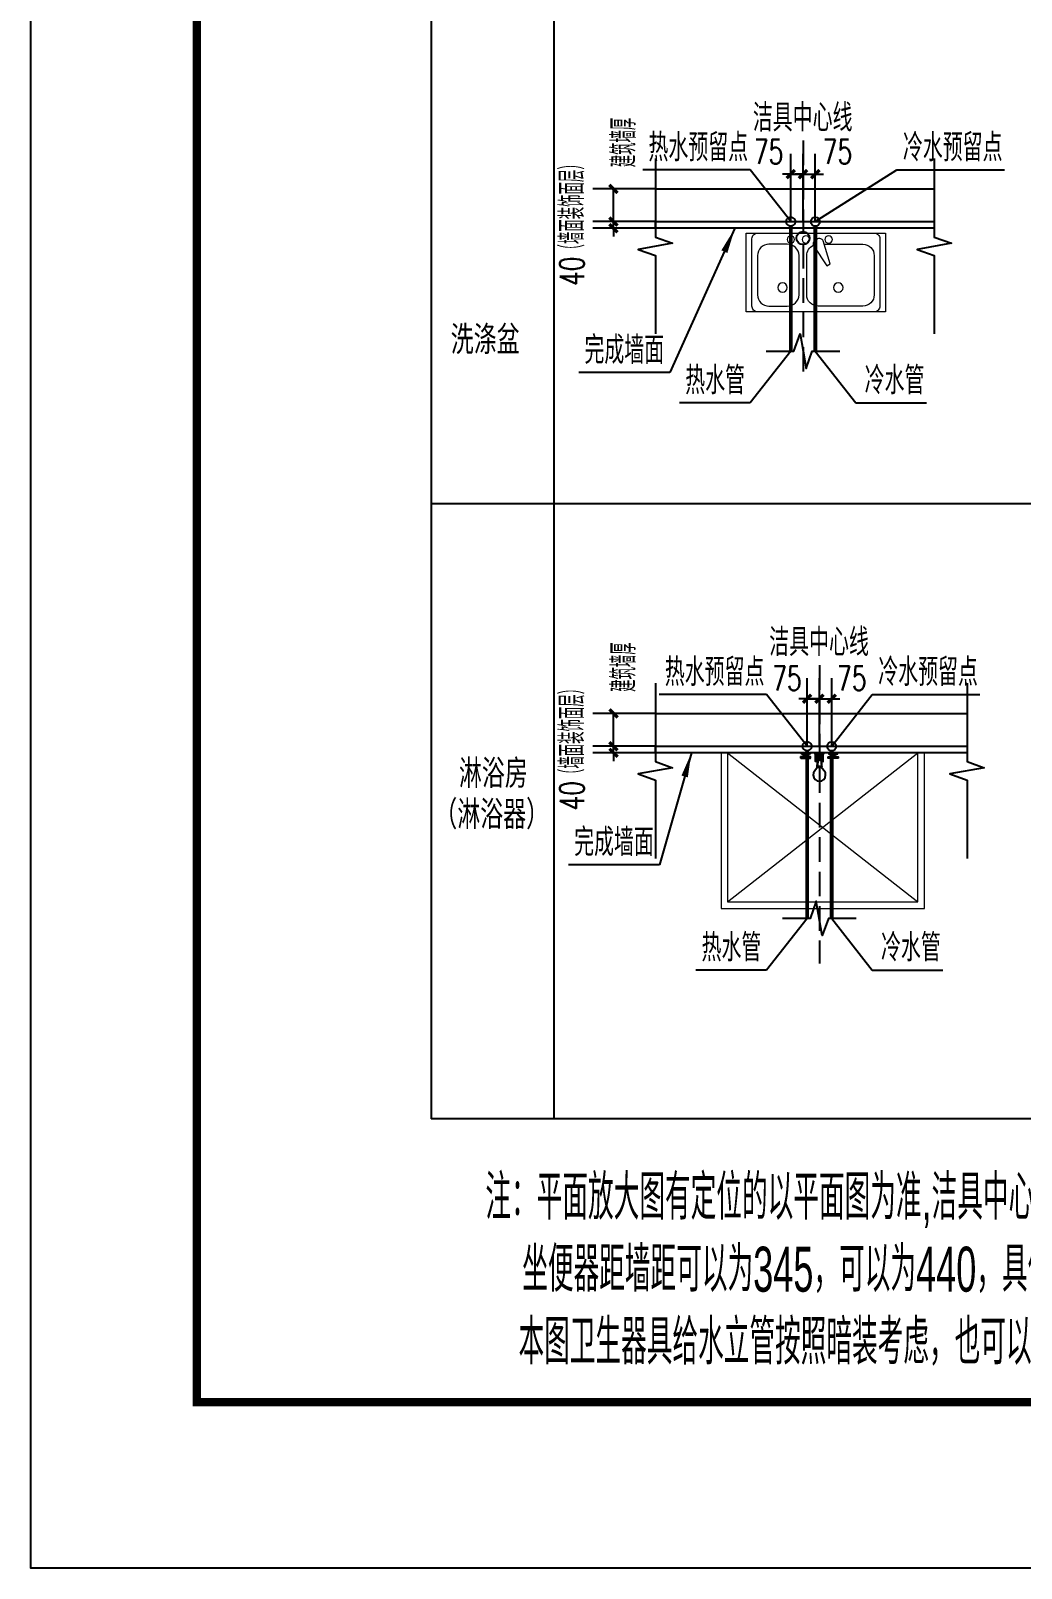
# Model space of a CAD drawing. Header units: millimetres. Extents: x 38494 to 103938, y -249777 to -227577.
# Drawn here: x 38494 to 45646, y -249777 to -238673 of the extents above; entities that cross this region are included whole.
import ezdxf

# ---------------------------------------------------------------- set-up
doc = ezdxf.new("R2010")
doc.units = ezdxf.units.MM
doc.header["$LTSCALE"] = 600
doc.linetypes.add('CENTER2', pattern=[1.125, 0.75, -0.125, 0.125, -0.125])
doc.linetypes.add('DASH', pattern=[0.35, 0.25, -0.1])
for name, color, linetype in [('01平-洁具', 8, 'Continuous'), ('PIPE-热给水', 6, 'Continuous'), ('PIPE-给水', 3, 'Continuous'), ('TEXT', 7, 'Continuous'), ('TWT_DIM', 3, 'Continuous'), ('TWT_LEAD', 3, 'Continuous'), ('TWT_SYMB', 3, 'Continuous'), ('TWT_TEXT', 7, 'Continuous'), ('冷凝水', 4, 'Continuous'), ('散水', 150, 'Continuous')]:
    doc.layers.add(name, color=color, linetype=linetype)
doc.layers.add('_0', color=7, linetype='Continuous', lineweight=18)
doc.layers.add('LVTRY', color=6, linetype='Continuous', lineweight=9)
doc.styles.add('_TCH_DIM', font='SIMPLEX', dxfattribs={"bigfont": 'GBCBIG'})
doc.styles.add('_TCH_DIM_T3', font='SIMPLEX', dxfattribs={"width": 0.705882, "bigfont": 'GBCBIG'})
doc.styles.add('_TWT_PIPEDN', font='SIMPLEX', dxfattribs={"width": 0.8, "height": 3.5, "bigfont": 'HZTXT'})
doc.styles.add('gbenor+gbcbig', font='gbenor.shx', dxfattribs={"bigfont": 'gbcbig.shx'})
doc.styles.add('tyhz', font='BFTXT', dxfattribs={"width": 0.7, "bigfont": 'BFHZDX'})
doc.dimstyles.new('_TWT_ARCH&&50', dxfattribs={"dimtxt": 148.75, "dimasz": 50, "dimexe": 125, "dimexo": 0, "dimgap": 63.125, "dimtad": 1, "dimdec": 0, "dimzin": 0, "dimdsep": 46, "dimtxsty": '_TCH_DIM_T3', "dimblk": 'ARCHTICK', "dimcen": 0.09, "dimclrt": 7, "dimazin": 2, "dimtfac": 1, "dimtdec": 0, "dimtix": 1, "dimtmove": 2, "dimatfit": 3, "dimfxl": 50, "dimtolj": 1, "dimtzin": 0, "dimarcsym": 0})

# ---------------------------------------------------------------- blocks, each defined once
blk = doc.blocks.new('A$C72D32392')
at = {"layer": 'LVTRY', "color": 253, "linetype": 'DASH', "ltscale": 10}
blk.add_lwpolyline([(0, 0), (850, 0), (850, 480), (0, 480)], close=True, dxfattribs=at)
at = {"layer": 'LVTRY'}
blk.add_lwpolyline([(815, 34.5), (815, 445.5, 0.414214), (780.5, 480), (69.5, 480, 0.414214), (35, 445.5), (35, 34.5, 0.414214), (69.5, 0), (780.5, 0, 0.414214)], format="xyb", close=True, dxfattribs=at)
for points in [[(373.7, 411.9), (138.6, 411.9, 0.414214), (69.5, 342.8), (69.5, 103.6, 0.414214), (138.6, 34.5), (412, 34.5, 0.414214), (481.1, 103.6), (481.1, 342.8, 0.295945), (440.1, 405.9)], [(414.5, 444.3), (430.1, 435.2, -0.463465), (436.8, 400.4), (357.6, 280.3), (337.7, 291.8), (381.4, 432.4, -0.470701), (414.5, 444.3, 0.470701)], [(599.7, 411.9), (711.4, 411.9, -0.414214), (780.5, 342.8), (780.5, 103.6, -0.414214), (711.4, 34.5), (599.7, 34.5, -0.403928), (527.1, 103.6), (527.1, 342.8, -0.403928), (599.7, 411.9)]]:
    blk.add_lwpolyline(points, format="xyb", dxfattribs=at)
for centre, radius in [((347.6, 441.2), 23), ((485.8, 441.2), 23), ((578, 441.2), 23), ((288.3, 147.9), 28.8), ((628.5, 147.9), 28.8)]:
    blk.add_circle(centre, radius, dxfattribs=at)
blk = doc.blocks.new('淋浴喷头')
at = {"layer": '01平-洁具'}
for p, q in [((27.7, 5), (0, 5)), ((16.6, 5), (16.6, -5)), ((27.7, -5), (0, -5))]:
    blk.add_line(p, q, dxfattribs=at)
for points in [[(19.4, 72.4), (19.4, 94.1), (19.4, 94.1, -0.182673), (5.9, 109.3), (0, 109.3), (0, 57.3), (5.9, 57.3, -0.182673), (19.4, 72.4)], [(42.7, -12, -0.25), (42.7, 12), (42.7, 12), (80.7, 15, -0.333333), (86.7, 15), (90.4, 15, 0.178333), (96.3, 17.2), (110.1, 28.9, -2.166471), (110.1, -28.9), (96.3, -17.2, 0.178333), (90.4, -15), (86.7, -15, -0.333333), (80.7, -15), (42.7, -12)], [(19.4, -72.4), (19.4, -94.1), (19.4, -94.1, 0.182673), (5.9, -109.3), (0, -109.3), (0, -57.3), (5.9, -57.3, 0.182673), (19.4, -72.4)]]:
    blk.add_lwpolyline(points, format="xyb", close=True, dxfattribs=at)
for points in [[(5.9, 57.3), (5.9, 109.3)], [(1.7, 31.9), (0, 31.9)], [(0, 23), (0, 31.9)], [(1.7, 29.9), (0, 29.9)], [(0, -13), (0, 13)], [(1.7, 31.9), (3.1, 23)], [(1.7, 23), (1.7, 31.9)], [(1.7, 0), (1.7, 13)], [(1.7, 0), (1.7, -13)], [(4.6, -12.5), (4.6, 13)], [(42.7, -12), (27.7, -12), (27.7, 12), (42.7, 12)], [(42.7, 9.5), (80.7, 12.5)], [(42.7, -12), (42.7, 12)], [(44.7, 12.2), (44.7, 0)], [(44.7, -12.2), (44.7, 0)], [(80.7, 15), (80.7, -15)], [(86.7, 15), (86.7, -15)], [(0, -31.9), (0, -23)], [(1.7, -31.9), (0, -31.9)], [(1.7, -31.9), (3.1, -23)], [(1.7, -23), (1.7, -31.9)], [(4.6, -13), (4.6, -12.5)], [(5.9, -57.3), (5.9, -109.3)], [(42.7, -9.5), (80.7, -12.5)]]:
    blk.add_lwpolyline(points, dxfattribs=at)
for points in [[(23.8, 55.6), (23.8, 111), (23.8, 113.4, -0.414214), (25.4, 115), (30.8, 115, -0.472472), (32.6, 112.8), (32.6, 55.8, -0.472472), (30.8, 53.6), (25.4, 53.6, -0.414214), (23.8, 55.2), (23.8, 57.6)], [(23.8, -55.6), (23.8, -111), (23.8, -113.4, 0.414214), (25.4, -115), (30.8, -115, 0.472472), (32.6, -112.8), (32.6, -55.8, 0.472472), (30.8, -53.6), (25.4, -53.6, 0.414214), (23.8, -55.2), (23.8, -57.6)]]:
    blk.add_lwpolyline(points, format="xyb", dxfattribs=at)
for points in [[(-0.3, 13), (53.7, 13), (53.7, 23), (-0.3, 23)], [(-0.3, -13), (53.7, -13), (53.7, -23), (-0.3, -23)]]:
    blk.add_lwpolyline(points, close=True, dxfattribs=at)
for centre, start, end in [((19.4, 83.3), 50.49717, 90), ((19.4, 83.3), 270, 309.50283), ((19.4, -83.3), 50.49717, 90), ((19.4, -83.3), 270, 309.50283)]:
    blk.add_arc(centre, 6.99, start, end, dxfattribs=at)
blk = doc.blocks.new('A$C2F260DFE')
at = {"layer": 'LVTRY'}
for p, q in [((-560, 0.4), (600, -909.6)), ((-560, -910), (600, 0))]:
    blk.add_line(p, q, dxfattribs=at)
for points in [[(640, 0.4), (640, 0.4), (-600, 0.4), (-600, -949.6), (640, -949.6), (640, 0.4)], [(580, 0.4), (-560, 0.4), (-560, -909.6), (600, -909.6), (600, 0.4)]]:
    blk.add_lwpolyline(points, dxfattribs=at)
at = {"layer": 'LVTRY', "extrusion": (0, 0, -1), "zscale": -1, "rotation": 270}
blk.add_blockref('淋浴喷头', (0, 0), dxfattribs=at)
blk = doc.blocks.new('_ArchTick')
at = {"color": 0, "linetype": 'ByBlock', "const_width": 0.4}
blk.add_lwpolyline([(-0.5, -0.5), (0.5, 0.5)], dxfattribs=at)
blk = doc.blocks.new('*D46')
at = {"layer": 'Defpoints', "color": 0, "transparency": 16777216}
for p in [(1005568.5, 439420.5), (1005824.3, 439420.5), (1005824.3, 439380.5)]:
    blk.add_point(p, dxfattribs=at)
at = {"layer": 'TWT_DIM', "color": 0, "lineweight": -2, "transparency": 16777216}
for p, q in [((1005568.5, 439420.5), (1005568.5, 439470.5)), ((1005824.3, 439420.5), (1005443.5, 439420.5)), ((1005824.3, 439380.5), (1005443.5, 439380.5)), ((1005568.5, 439380.5), (1005568.5, 439420.5)), ((1005568.5, 439380.5), (1005568.5, 439330.5))]:
    blk.add_line(p, q, dxfattribs=at)
at = {"layer": 'TWT_DIM', "color": 0, "lineweight": -2, "transparency": 16777216, "xscale": 50, "yscale": 50, "zscale": 50}
for p, rotation in [((1005568.5, 439420.5), 270), ((1005568.5, 439380.5), 90)]:
    blk.add_blockref('_ArchTick', p, dxfattribs=dict(at, rotation=rotation))
at = {"layer": 'TWT_DIM', "color": 7, "transparency": 16777216, "insert": (1005316.6, 439420.5), "char_height": 148.75, "attachment_point": 5, "rotation": 90, "style": '_TCH_DIM_T3'}
blk.add_mtext('\\A1;40（墙面装饰面层）', dxfattribs=at)
blk = doc.blocks.new('*D47')
at = {"layer": 'Defpoints', "color": 0, "transparency": 16777216}
for p in [(1005568.5, 439620.5), (1005824.3, 439620.5), (1005824.3, 439420.5)]:
    blk.add_point(p, dxfattribs=at)
at = {"layer": 'TWT_DIM', "color": 0, "lineweight": -2, "transparency": 16777216}
for p, q in [((1005824.3, 439620.5), (1005443.5, 439620.5)), ((1005568.5, 439420.5), (1005568.5, 439620.5)), ((1005824.3, 439420.5), (1005443.5, 439420.5))]:
    blk.add_line(p, q, dxfattribs=at)
at = {"layer": 'TWT_DIM', "color": 0, "lineweight": -2, "transparency": 16777216, "xscale": 50, "yscale": 50, "zscale": 50}
for p, rotation in [((1005568.5, 439620.5), 90), ((1005568.5, 439420.5), 270)]:
    blk.add_blockref('_ArchTick', p, dxfattribs=dict(at, rotation=rotation))
at = {"layer": 'TWT_DIM', "color": 7, "transparency": 16777216, "insert": (1005630.6, 439903.4), "char_height": 148.75, "attachment_point": 5, "rotation": 90, "style": '_TCH_DIM_T3'}
blk.add_mtext('\\A1;建筑墙厚', dxfattribs=at)
blk = doc.blocks.new('*D52')
at = {"layer": 'Defpoints', "color": 0, "transparency": 16777216}
for p in [(1005568.5, 436220.5), (1005824.3, 436220.5), (1005824.3, 436180.5)]:
    blk.add_point(p, dxfattribs=at)
at = {"layer": 'TWT_DIM', "color": 0, "lineweight": -2, "transparency": 16777216}
for p, q in [((1005824.3, 436220.5), (1005443.5, 436220.5)), ((1005568.5, 436220.5), (1005568.5, 436270.5)), ((1005568.5, 436180.5), (1005568.5, 436220.5)), ((1005824.3, 436180.5), (1005443.5, 436180.5)), ((1005568.5, 436180.5), (1005568.5, 436130.5))]:
    blk.add_line(p, q, dxfattribs=at)
at = {"layer": 'TWT_DIM', "color": 0, "lineweight": -2, "transparency": 16777216, "xscale": 50, "yscale": 50, "zscale": 50}
for p, rotation in [((1005568.5, 436220.5), 270), ((1005568.5, 436180.5), 90)]:
    blk.add_blockref('_ArchTick', p, dxfattribs=dict(at, rotation=rotation))
at = {"layer": 'TWT_DIM', "color": 7, "transparency": 16777216, "insert": (1005316.6, 436220.5), "char_height": 148.75, "attachment_point": 5, "rotation": 90, "style": '_TCH_DIM_T3'}
blk.add_mtext('\\A1;40（墙面装饰面层）', dxfattribs=at)
blk = doc.blocks.new('*D53')
at = {"layer": 'Defpoints', "color": 0, "transparency": 16777216}
for p in [(1005568.5, 436420.5), (1005824.3, 436420.5), (1005824.3, 436220.5)]:
    blk.add_point(p, dxfattribs=at)
at = {"layer": 'TWT_DIM', "color": 0, "lineweight": -2, "transparency": 16777216}
for p, q in [((1005824.3, 436420.5), (1005443.5, 436420.5)), ((1005568.5, 436220.5), (1005568.5, 436420.5)), ((1005824.3, 436220.5), (1005443.5, 436220.5))]:
    blk.add_line(p, q, dxfattribs=at)
at = {"layer": 'TWT_DIM', "color": 0, "lineweight": -2, "transparency": 16777216, "xscale": 50, "yscale": 50, "zscale": 50}
for p, rotation in [((1005568.5, 436420.5), 90), ((1005568.5, 436220.5), 270)]:
    blk.add_blockref('_ArchTick', p, dxfattribs=dict(at, rotation=rotation))
at = {"layer": 'TWT_DIM', "color": 7, "transparency": 16777216, "insert": (1005630.6, 436703.4), "char_height": 148.75, "attachment_point": 5, "rotation": 90, "style": '_TCH_DIM_T3'}
blk.add_mtext('\\A1;建筑墙厚', dxfattribs=at)
blk = doc.blocks.new('*D54')
at = {"layer": 'Defpoints', "color": 0, "transparency": 16777216}
for p in [(1006899, 436510), (1006824, 436220.5), (1006899, 436220.5)]:
    blk.add_point(p, dxfattribs=at)
at = {"layer": 'TWT_DIM', "color": 0, "lineweight": -2, "transparency": 16777216}
for p, q in [((1006824, 436220.5), (1006824, 436635)), ((1006899, 436220.5), (1006899, 436635)), ((1006824, 436510), (1006774, 436510)), ((1006824, 436510), (1006899, 436510)), ((1006899, 436510), (1006949, 436510))]:
    blk.add_line(p, q, dxfattribs=at)
at = {"layer": 'TWT_DIM', "color": 0, "lineweight": -2, "transparency": 16777216, "xscale": 50, "yscale": 50, "zscale": 50}
blk.add_blockref('_ArchTick', (1006824, 436510), dxfattribs=at)
at = {"layer": 'TWT_DIM', "color": 0, "lineweight": -2, "transparency": 16777216, "xscale": 50, "yscale": 50, "zscale": 50, "rotation": 180}
blk.add_blockref('_ArchTick', (1006899, 436510), dxfattribs=at)
at = {"layer": 'TWT_DIM', "color": 7, "transparency": 16777216, "insert": (1007021.8, 436635), "char_height": 148.75, "attachment_point": 5, "style": '_TCH_DIM_T3'}
blk.add_mtext('\\A1;75', dxfattribs=at)
blk = doc.blocks.new('*D55')
at = {"layer": 'Defpoints', "color": 0, "transparency": 16777216}
for p in [(1006824, 436510), (1006749, 436220.5), (1006824, 436220.5)]:
    blk.add_point(p, dxfattribs=at)
at = {"layer": 'TWT_DIM', "color": 0, "lineweight": -2, "transparency": 16777216}
for p, q in [((1006749, 436220.5), (1006749, 436635)), ((1006824, 436220.5), (1006824, 436635)), ((1006749, 436510), (1006699, 436510)), ((1006749, 436510), (1006824, 436510)), ((1006824, 436510), (1006874, 436510))]:
    blk.add_line(p, q, dxfattribs=at)
at = {"layer": 'TWT_DIM', "color": 0, "lineweight": -2, "transparency": 16777216, "xscale": 50, "yscale": 50, "zscale": 50}
blk.add_blockref('_ArchTick', (1006749, 436510), dxfattribs=at)
at = {"layer": 'TWT_DIM', "color": 0, "lineweight": -2, "transparency": 16777216, "xscale": 50, "yscale": 50, "zscale": 50, "rotation": 180}
blk.add_blockref('_ArchTick', (1006824, 436510), dxfattribs=at)
at = {"layer": 'TWT_DIM', "color": 7, "transparency": 16777216, "insert": (1006626.1, 436635), "char_height": 148.75, "attachment_point": 5, "style": '_TCH_DIM_T3'}
blk.add_mtext('\\A1;75', dxfattribs=at)
blk = doc.blocks.new('*D76')
at = {"layer": 'Defpoints', "color": 0, "transparency": 16777216}
for p in [(1006799.3, 439710), (1006724.3, 439420.5), (1006799.3, 439420.5)]:
    blk.add_point(p, dxfattribs=at)
at = {"layer": 'TWT_DIM', "color": 0, "lineweight": -2, "transparency": 16777216}
for p, q in [((1006724.3, 439420.5), (1006724.3, 439835)), ((1006799.3, 439420.5), (1006799.3, 439835)), ((1006724.3, 439710), (1006674.3, 439710)), ((1006724.3, 439710), (1006799.3, 439710)), ((1006799.3, 439710), (1006849.3, 439710))]:
    blk.add_line(p, q, dxfattribs=at)
at = {"layer": 'TWT_DIM', "color": 0, "lineweight": -2, "transparency": 16777216, "xscale": 50, "yscale": 50, "zscale": 50}
blk.add_blockref('_ArchTick', (1006724.3, 439710), dxfattribs=at)
at = {"layer": 'TWT_DIM', "color": 0, "lineweight": -2, "transparency": 16777216, "xscale": 50, "yscale": 50, "zscale": 50, "rotation": 180}
blk.add_blockref('_ArchTick', (1006799.3, 439710), dxfattribs=at)
at = {"layer": 'TWT_DIM', "color": 7, "transparency": 16777216, "insert": (1006934.3, 439847.5), "char_height": 148.75, "attachment_point": 5, "style": '_TCH_DIM_T3'}
blk.add_mtext('\\A1;75', dxfattribs=at)
blk = doc.blocks.new('*D77')
at = {"layer": 'Defpoints', "color": 0, "transparency": 16777216}
for p in [(1006724.3, 439710), (1006649.3, 439420.5), (1006724.3, 439420.5)]:
    blk.add_point(p, dxfattribs=at)
at = {"layer": 'TWT_DIM', "color": 0, "lineweight": -2, "transparency": 16777216}
for p, q in [((1006649.3, 439420.5), (1006649.3, 439835)), ((1006724.3, 439420.5), (1006724.3, 439835)), ((1006649.3, 439710), (1006599.3, 439710)), ((1006649.3, 439710), (1006724.3, 439710)), ((1006724.3, 439710), (1006774.3, 439710))]:
    blk.add_line(p, q, dxfattribs=at)
at = {"layer": 'TWT_DIM', "color": 0, "lineweight": -2, "transparency": 16777216, "xscale": 50, "yscale": 50, "zscale": 50}
blk.add_blockref('_ArchTick', (1006649.3, 439710), dxfattribs=at)
at = {"layer": 'TWT_DIM', "color": 0, "lineweight": -2, "transparency": 16777216, "xscale": 50, "yscale": 50, "zscale": 50, "rotation": 180}
blk.add_blockref('_ArchTick', (1006724.3, 439710), dxfattribs=at)
at = {"layer": 'TWT_DIM', "color": 7, "transparency": 16777216, "insert": (1006514.3, 439847.5), "char_height": 148.75, "attachment_point": 5, "style": '_TCH_DIM_T3'}
blk.add_mtext('\\A1;75', dxfattribs=at)
blk = doc.blocks.new('16#给排水专业全部施工图20170220-11111111')
blk.add_circle((1006724.3, 439320.4, 0), 40)
at = {"layer": 'PIPE-热给水', "linetype": 'CENTER2', "ltscale": 0.5, "const_width": 22.5}
for points in [[(1006649.3, 439392.5), (1006649.3, 438630.5)], [(1006749, 436193), (1006749, 435170.5)]]:
    blk.add_lwpolyline(points, dxfattribs=at)
at = {"layer": 'PIPE-热给水', "linetype": 'CENTER2'}
for centre in [(1006649.3, 439420.5), (1006749, 436220.5)]:
    blk.add_circle(centre, 27.5, dxfattribs=at)
at = {"layer": 'PIPE-给水', "linetype": 'ByBlock', "ltscale": 0.5, "const_width": 25}
for points in [[(1006799.3, 439393), (1006799.3, 438630.5)], [(1006899, 436193), (1006899, 435170.5)]]:
    blk.add_lwpolyline(points, dxfattribs=at)
at = {"layer": 'PIPE-给水', "linetype": 'ByBlock'}
for centre in [(1006799.3, 439420.5), (1006898.5, 436220.5)]:
    blk.add_circle(centre, 27.5, dxfattribs=at)
at = {"layer": 'TEXT', "linetype": 'DASH'}
for p, q in [((1006724.3, 439915.5), (1006724.3, 438445.5)), ((1006824.3, 436715.5), (1006824.3, 434895.5))]:
    blk.add_line(p, q, dxfattribs=at)
at = {"layer": 'TEXT'}
for p, q in [((1005824.3, 439620.5), (1007524.3, 439620.5)), ((1005824.3, 439620.5), (1005824.3, 439420.5)), ((1007524.3, 439620.5), (1007524.3, 439420.5)), ((1005824.3, 439420.5), (1007524.3, 439420.5)), ((1006309.1, 439380.5), (1005912.2, 438500.4)), ((1005912.2, 438500.4), (1005356.2, 438500.4)), ((1005824.3, 436420.5), (1007724.3, 436420.5)), ((1005824.3, 436420.5), (1005824.3, 436220.5)), ((1007724.3, 436420.5), (1007724.3, 436220.5)), ((1005824.3, 436220.5), (1007724.3, 436220.5)), ((1006043.5, 436180.5), (1005849.4, 435498)), ((1005849.4, 435498), (1005293.5, 435498))]:
    blk.add_line(p, q, dxfattribs=at)
for points in [[(1005824.3, 439805.5), (1005824.3, 439326.8), (1005929.3, 439288.6), (1005719.3, 439251.5), (1005824.3, 439214.3), (1005824.3, 438735.5)], [(1007524.3, 439805.5), (1007524.3, 439326.8), (1007629.3, 439288.6), (1007419.3, 439251.5), (1007524.3, 439214.3), (1007524.3, 438735.5)], [(1005824.3, 436605.5), (1005824.3, 436126.8), (1005929.3, 436088.6), (1005719.3, 436051.5), (1005824.3, 436014.3), (1005824.3, 435535.5)], [(1007724.3, 436605.5), (1007724.3, 436126.8), (1007829.3, 436088.6), (1007619.3, 436051.5), (1007724.3, 436014.3), (1007724.3, 435535.5)]]:
    blk.add_lwpolyline(points, dxfattribs=at)
for points in [[(1007524.3, 439420.5), (1007524.3, 439380.5), (1005824.3, 439380.5), (1005824.3, 439420.5)], [(1007724.3, 436220.5), (1007724.3, 436180.5), (1005824.3, 436180.5), (1005824.3, 436220.5)]]:
    blk.add_lwpolyline(points, close=True, dxfattribs=at)
for points in [[(1006309.1, 439380.5, 0, 40, 0), (1006244.6, 439237.4, 0, 0, 0)], [(1006043.5, 436180.5, 0, 40, 0), (1006002.5, 436036.3, 0, 0, 0)]]:
    blk.add_lwpolyline(points, format="xyseb", dxfattribs=at)
at = {"layer": 'TWT_LEAD', "color": 7}
for p, q in [((1006402.2, 439735.8), (1005746.9, 439735.8)), ((1006649.3, 439420.5), (1006402.2, 439735.8)), ((1006649.3, 439420.5), (1006402.2, 439735.8)), ((1006799.3, 439420.5), (1007296.4, 439735.8)), ((1006799.3, 439420.5), (1007296.4, 439735.8)), ((1006799.3, 439420.5), (1007296.4, 439735.8)), ((1007296.4, 439735.8), (1007952.9, 439735.8)), ((1006649.3, 438630.5), (1006402.2, 438315.3)), ((1006649.3, 438630.5), (1006402.2, 438315.3)), ((1006799.3, 438630.5), (1007046.4, 438315.3)), ((1006799.3, 438630.5), (1007046.4, 438315.3)), ((1006402.2, 438315.3), (1005970.9, 438315.3)), ((1007046.4, 438315.3), (1007477.7, 438315.3)), ((1006501.9, 436535.8), (1005846.6, 436535.8)), ((1006749, 436220.5), (1006501.9, 436535.8)), ((1006749, 436220.5), (1006501.9, 436535.8)), ((1006899, 436220.5), (1007146.1, 436535.8)), ((1006899, 436220.5), (1007146.1, 436535.8)), ((1007146.1, 436535.8), (1007802.6, 436535.8)), ((1006749, 435170.5), (1006501.9, 434855.3)), ((1006749, 435170.5), (1006501.9, 434855.3)), ((1006899, 435170.5), (1007146.1, 434855.3)), ((1006899, 435170.5), (1007146.1, 434855.3)), ((1006501.9, 434855.3), (1006070.6, 434855.3)), ((1007146.1, 434855.3), (1007577.3, 434855.3))]:
    blk.add_line(p, q, dxfattribs=at)
at = {"layer": 'TWT_SYMB'}
for points in [[(1006499.3, 438630.5), (1006668, 438630.5), (1006706.3, 438735.5), (1006743.3, 438525.5), (1006780.5, 438630.5), (1006949.3, 438630.5)], [(1007049, 435170.5), (1006880.2, 435170.5), (1006842, 435065.5), (1006805, 435275.5), (1006767.7, 435170.5), (1006599, 435170.5)]]:
    blk.add_lwpolyline(points, dxfattribs=at)
at = {"layer": 'TWT_TEXT'}
for p, q in [((1004456.4, 448198.7), (1004456.4, 433948.7)), ((1005206.4, 433948.7), (1005206.4, 448198.7)), ((1011956.4, 437698.7), (1004456.4, 437698.7)), ((1011956.4, 433948.7), (1004456.4, 433948.7))]:
    blk.add_line(p, q, dxfattribs=at)
at = {"layer": 'LVTRY', "color": 6, "xscale": -0.9999999999999998}
blk.add_blockref('A$C72D32392', (1007227.8, 438870.5), dxfattribs=at)
at = {"layer": 'LVTRY'}
blk.add_blockref('A$C2F260DFE', (1006824.3, 436180.5), dxfattribs=at)
at = {"layer": 'TEXT', "style": 'gbenor+gbcbig'}
for p in [(1006418.2, 439970.5), (1006518.2, 436770.5)]:
    blk.add_text('洁具中心线', height=168.79, dxfattribs=at).set_placement(p)
at = {"layer": 'TEXT', "color": 7, "style": '_TCH_DIM'}
for p in [(1005391.2, 438552.9), (1005328.5, 435550.5)]:
    blk.add_text('完成墙面', height=168.79, dxfattribs=at).set_placement(p)
at = {"layer": 'TWT_LEAD', "color": 7, "style": '_TCH_DIM'}
for s, p in [('热水预留点', (1005781.9, 439788.3)), ('冷水预留点', (1007333.3, 439788.3)), ('热水管', (1006005.9, 438367.8)), ('冷水管', (1007100.1, 438367.8)), ('热水预留点', (1005881.6, 436588.3)), ('冷水预留点', (1007183, 436588.3)), ('热水管', (1006105.6, 434907.8)), ('冷水管', (1007199.8, 434907.8))]:
    blk.add_text(s, height=168.79, dxfattribs=at).set_placement(p)
at = {"layer": 'TWT_TEXT', "style": '_TWT_PIPEDN', "width": 0.8}
for s, p in [('洗涤盆', (1004575.9, 438612)), ('淋浴房', (1004625.9, 435966)), ('（淋浴器）', (1004475.9, 435716))]:
    blk.add_text(s, height=175, dxfattribs=at).set_placement(p)
at = {"layer": 'TWT_DIM', "color": 7}
for base, p1, p2, text, picture, middle in [((1005568.5, 439420.5), (1005824.3, 439380.5), (1005824.3, 439420.5), '40（墙面装饰面层）', '*D46', (1005316.6, 439420.5)), ((1005568.5, 439620.5), (1005824.3, 439420.5), (1005824.3, 439620.5), '建筑墙厚', '*D47', (1005630.6, 439903.4)), ((1005568.5, 436220.5), (1005824.3, 436180.5), (1005824.3, 436220.5), '40（墙面装饰面层）', '*D52', (1005316.6, 436220.5)), ((1005568.5, 436420.5), (1005824.3, 436220.5), (1005824.3, 436420.5), '建筑墙厚', '*D53', (1005630.6, 436703.4))]:
    dim = blk.add_linear_dim(base=base, p1=p1, p2=p2, angle=90, text=text, dimstyle='_TWT_ARCH&&50', dxfattribs=at)
    dim.commit()
    dim.dimension.update_dxf_attribs({"geometry": picture, "text_midpoint": middle, "dimtype": 129})
for base, p1, p2, picture, middle in [((1006724.3, 439710), (1006649.3, 439420.5), (1006724.3, 439420.5), '*D77', (1006514.3, 439847.5)), ((1006799.3, 439710), (1006724.3, 439420.5), (1006799.3, 439420.5), '*D76', (1006934.3, 439847.5)), ((1006824, 436510), (1006749, 436220.5), (1006824, 436220.5), '*D55', (1006626.1, 436635)), ((1006899, 436510), (1006824, 436220.5), (1006899, 436220.5), '*D54', (1007021.8, 436635))]:
    dim = blk.add_linear_dim(base=base, p1=p1, p2=p2, angle=0, dimstyle='_TWT_ARCH&&50', dxfattribs=at)
    dim.commit()
    dim.dimension.update_dxf_attribs({"geometry": picture, "text_midpoint": middle, "dimtype": 129})

msp = doc.modelspace()

# ---------------------------------------------------------------- linework, layer by layer
at = {"const_width": 60}
msp.add_lwpolyline([(39694, -228804), (67894, -228804), (67894, -248577), (39694, -248577), (39694, -228804)], dxfattribs=at)
at = {"layer": '散水'}
msp.add_lwpolyline([(38494, -227577), (69094, -227577), (69094, -249777), (38494, -249777)], close=True, dxfattribs=at)

# ---------------------------------------------------------------- block references
at = {"layer": '冷凝水', "xscale": 1.184032499918249, "yscale": 1.184032499918249, "zscale": 1.184032499918249}
msp.add_blockref('16#给排水专业全部施工图20170220-11111111', (-1147924, -760340), dxfattribs=at)

# ---------------------------------------------------------------- texts
at = {"layer": '_0', "color": 1, "style": 'tyhz', "width": 0.6}
for s, p in [('注：平面放大图有定位的以平面图为准,洁具中心线定位见建筑专业图纸；', (41777, -247260, 0)), ('坐便器距墙距可以为345，可以为440，具体尺寸由甲方根据卫生器具型号定位；', (42043, -247780, 0)), ('本图卫生器具给水立管按照暗装考虑，也可以明装，具体由甲方定。', (42016, -248305, 0))]:
    msp.add_text(s, height=325, dxfattribs=at).set_placement(p)

doc.saveas('drawing.dxf')
